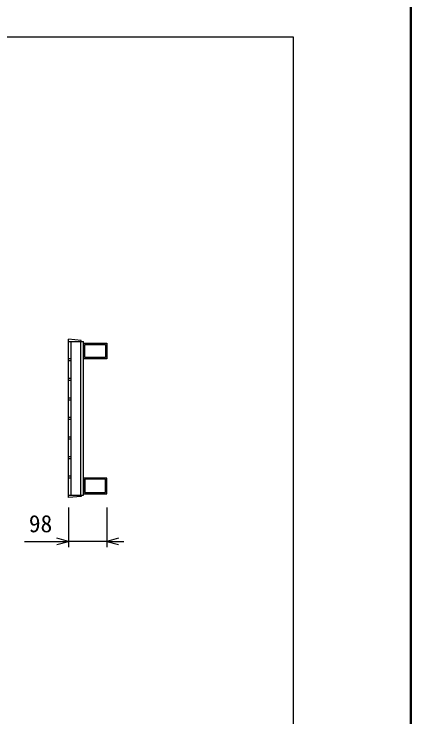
# Model space of a CAD drawing. Units: millimetres, scale not verified. Extents: x -16800 to 16800, y -5940 to 5940.
# Drawn here: x -1416 to -400, y 1681 to 3479 of the extents above; entities that cross this region are included whole.
import ezdxf
from ezdxf.enums import TextEntityAlignment as Align

# ---------------------------------------------------------------- set-up
doc = ezdxf.new("R2010")
doc.units = ezdxf.units.MM
doc.header["$LTSCALE"] = 20
for name, color, linetype, lineweight in [('0-0_DIM', 7, 'Continuous', 25), ('0-2_HATCH', 6, 'Continuous', 25), ('0-6_TXT', 7, 'Continuous', 25), ('0-7_WAKU', 3, 'Continuous', 25)]:
    doc.layers.add(name, color=color, linetype=linetype, lineweight=lineweight)
doc.styles.add('ＭＳ ゴシック', font='')
doc.styles.get('ＭＳ ゴシック').set_extended_font_data('MS Gothic')

msp = doc.modelspace()

# ---------------------------------------------------------------- linework, layer by layer
at = {"layer": '0-0_DIM'}
for p, q in [((-1276.35, 2217.12), (-1276.35, 2115.53)), ((-1178.35, 2217.12), (-1178.35, 2115.53)), ((-1388.96, 2130.53), (-1276.35, 2130.53)), ((-1178.35, 2130.53), (-1276.35, 2130.53)), ((-1178.35, 2130.53), (-1134.88, 2130.53))]:
    msp.add_line(p, q, dxfattribs=at)
for points in [[(-1306.35, 2122.49), (-1276.35, 2130.53), (-1306.35, 2138.57)], [(-1148.35, 2138.57), (-1178.35, 2130.53), (-1148.35, 2122.49)]]:
    msp.add_lwpolyline(points, dxfattribs=at)
at = {"layer": '0-2_HATCH'}
for p, q in [((-1276.35, 2242.34), (-1276.35, 2647.34)), ((-1276.35, 2641.34), (-1238.35, 2641.34)), ((-1269.35, 2248.34), (-1269.35, 2641.34)), ((-1245.35, 2248.34), (-1245.35, 2641.34)), ((-1238.35, 2248.34), (-1238.35, 2641.34)), ((-1276.35, 2248.34), (-1238.35, 2248.34))]:
    msp.add_line(p, q, dxfattribs=at)
for points in [[(-1244.35, 2641.34), (-1244.35, 2644.34), (-1276.35, 2647.34)], [(-1276.35, 2597.84), (-1270.35, 2597.84), (-1270.35, 2591.84), (-1276.35, 2591.84)], [(-1276.35, 2547.84), (-1270.35, 2547.84), (-1270.35, 2541.84), (-1276.35, 2541.84)], [(-1276.35, 2497.84), (-1270.35, 2497.84), (-1270.35, 2491.84), (-1276.35, 2491.84)], [(-1276.35, 2447.84), (-1270.35, 2447.84), (-1270.35, 2441.84), (-1276.35, 2441.84)], [(-1276.35, 2397.84), (-1270.35, 2397.84), (-1270.35, 2391.84), (-1276.35, 2391.84)], [(-1276.35, 2347.84), (-1270.35, 2347.84), (-1270.35, 2341.84), (-1276.35, 2341.84)], [(-1276.35, 2297.84), (-1270.35, 2297.84), (-1270.35, 2291.84), (-1276.35, 2291.84)], [(-1244.35, 2248.34), (-1244.35, 2245.34), (-1276.35, 2242.34)]]:
    msp.add_lwpolyline(points, dxfattribs=at)
for points in [[(-1238.35, 2637.34), (-1178.35, 2637.34), (-1178.35, 2597.34), (-1238.35, 2597.34)], [(-1235.15, 2634.14), (-1181.55, 2634.14), (-1181.55, 2600.54), (-1235.15, 2600.54)], [(-1238.35, 2252.34), (-1178.35, 2252.34), (-1178.35, 2292.34), (-1238.35, 2292.34)], [(-1235.15, 2255.54), (-1181.55, 2255.54), (-1181.55, 2289.14), (-1235.15, 2289.14)]]:
    msp.add_lwpolyline(points, close=True, dxfattribs=at)
at = {"layer": '0-6_TXT'}
msp.add_lwpolyline([(-3200.7, 619.56), (-700.7, 619.56), (-700.7, 3419.56), (-3200.7, 3419.56)], close=True, dxfattribs=at)
at = {"layer": '0-7_WAKU', "lineweight": 50}
msp.add_lwpolyline([(-16400, -5540), (-400, -5540), (-400, 5540), (-16400, 5540)], close=True, dxfattribs=at)

# ---------------------------------------------------------------- texts
at = {"layer": '0-0_DIM', "style": 'ＭＳ ゴシック'}
msp.add_text('98', height=43.99, dxfattribs=at).set_placement((-1377.98, 2140.53), align=Align.BOTTOM_LEFT)

doc.saveas('drawing.dxf')
